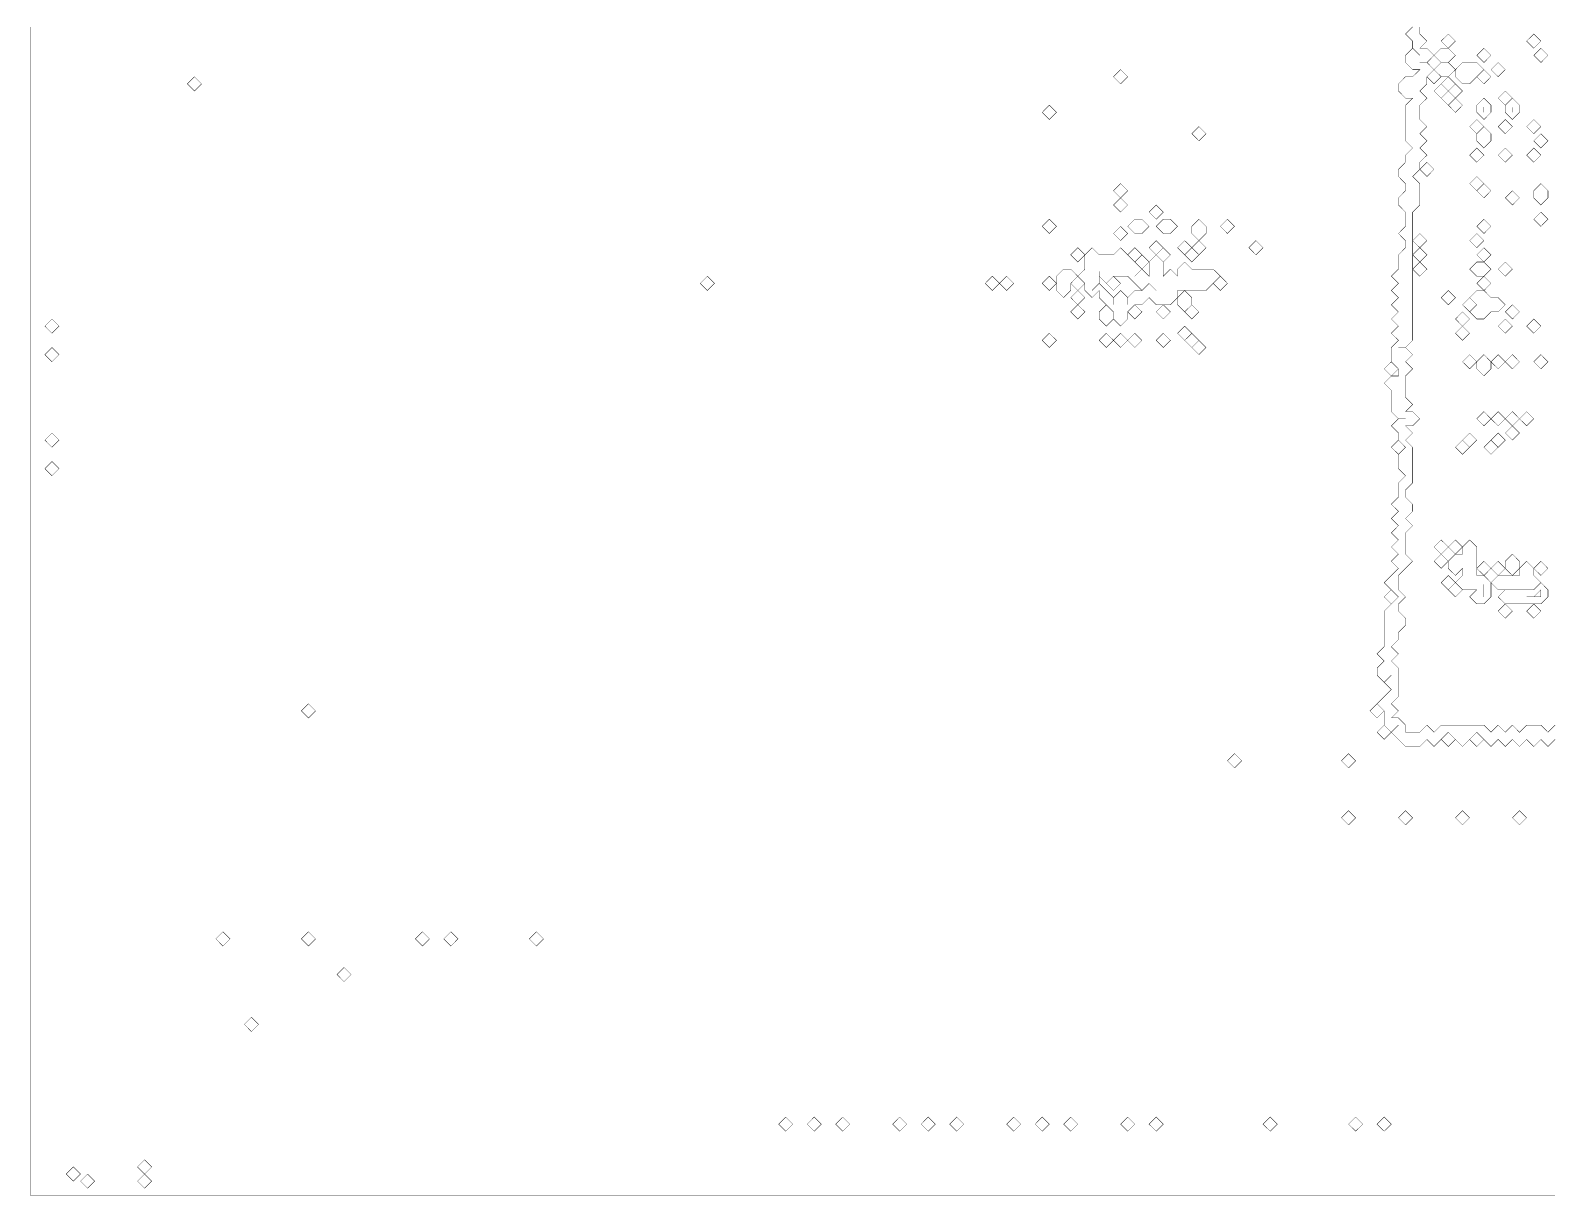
# Model space of a CAD drawing. Header units: metres. Extents: x 0 to 4945, y -4945 to 0.
# Drawn here: x 0 to 2066, y -4945 to -3362 of the extents above; entities that cross this region are included whole.
import ezdxf

# ---------------------------------------------------------------- set-up
doc = ezdxf.new("R2010")
doc.units = ezdxf.units.M
for name, color, linetype in [('conductor', 1, 'Continuous'), ('dielectric', 8, 'Continuous'), ('substrate', 5, 'Continuous')]:
    doc.layers.add(name, color=color, linetype=linetype)

msp = doc.modelspace()

# ---------------------------------------------------------------- linework, layer by layer
at = {"layer": 'conductor', "const_width": 0.5}
msp.add_lwpolyline([(1886.8, -3357.5), (1886.8, -3367.2), (1896.5, -3376.8), (1886.8, -3386.5), (1896.5, -3386.5), (1906.1, -3396.2), (1896.5, -3405.9), (1886.8, -3405.9), (1896.5, -3405.9), (1906.1, -3415.6), (1896.5, -3425.2), (1896.5, -3434.9), (1886.8, -3444.6), (1896.5, -3454.3), (1886.8, -3463.9), (1886.8, -3473.6), (1886.8, -3483.3), (1896.5, -3493), (1886.8, -3502.6), (1896.5, -3512.3), (1886.8, -3522), (1896.5, -3531.7), (1886.8, -3541.3), (1886.8, -3551), (1877.1, -3560.7), (1886.8, -3570.4), (1886.8, -3580), (1886.8, -3589.7), (1886.8, -3599.4), (1877.1, -3609.1), (1877.1, -3618.7), (1877.1, -3628.4), (1877.1, -3638.1), (1877.1, -3647.8), (1877.1, -3657.4), (1877.1, -3667.1), (1877.1, -3676.8), (1877.1, -3686.5), (1877.1, -3696.1), (1877.1, -3705.8), (1877.1, -3715.5), (1877.1, -3725.2), (1877.1, -3734.9), (1877.1, -3744.5), (1877.1, -3754.2), (1877.1, -3763.9), (1877.1, -3773.6), (1877.1, -3783.2), (1867.4, -3792.9), (1857.8, -3792.9), (1867.4, -3792.9), (1877.1, -3802.6), (1867.4, -3812.3), (1877.1, -3821.9), (1867.4, -3831.6), (1867.4, -3841.3), (1867.4, -3851), (1867.4, -3860.6), (1877.1, -3870.3), (1867.4, -3880), (1877.1, -3880), (1886.8, -3889.7), (1877.1, -3899.3), (1867.4, -3899.3), (1877.1, -3909), (1867.4, -3918.7), (1877.1, -3928.4), (1877.1, -3938), (1877.1, -3947.7), (1877.1, -3957.4), (1877.1, -3967.1), (1877.1, -3976.7), (1867.4, -3986.4), (1867.4, -3996.1), (1877.1, -4005.8), (1877.1, -4015.4), (1867.4, -4025.1), (1877.1, -4034.8), (1867.4, -4044.5), (1867.4, -4054.2), (1867.4, -4063.8), (1867.4, -4073.5), (1877.1, -4083.2), (1867.4, -4092.9), (1857.8, -4102.5), (1857.8, -4112.2), (1857.8, -4121.9), (1867.4, -4131.6), (1857.8, -4141.2), (1857.8, -4150.9), (1867.4, -4160.6), (1867.4, -4170.3), (1857.8, -4179.9), (1857.8, -4189.6), (1848.1, -4199.3), (1857.8, -4209), (1848.1, -4218.6), (1857.8, -4228.3), (1857.8, -4238), (1857.8, -4247.7), (1857.8, -4257.3), (1857.8, -4267), (1848.1, -4276.7), (1857.8, -4286.4), (1848.1, -4296), (1857.8, -4296), (1867.4, -4305.7), (1867.4, -4315.4), (1877.1, -4315.4), (1886.8, -4315.4), (1896.5, -4305.7), (1906.1, -4315.4), (1915.8, -4305.7), (1925.5, -4305.7), (1935.2, -4305.7), (1944.8, -4305.7), (1954.5, -4305.7), (1964.2, -4305.7), (1973.9, -4305.7), (1983.5, -4315.4), (1993.2, -4305.7), (2002.9, -4315.4), (2012.6, -4305.7), (2022.2, -4315.4), (2031.9, -4305.7), (2041.6, -4305.7), (2051.3, -4305.7), (2060.9, -4315.4), (2070.6, -4305.7)], dxfattribs=at)
for points in [[(1915.8, -3376.8), (1925.5, -3367.2), (1935.2, -3376.8), (1925.5, -3386.5)], [(2031.9, -3376.8), (2041.6, -3367.2), (2051.3, -3376.8), (2041.6, -3386.5)], [(1906.1, -3396.2), (1915.8, -3386.5), (1925.5, -3386.5), (1935.2, -3396.2), (1925.5, -3405.9), (1915.8, -3405.9)], [(1964.2, -3396.2), (1973.9, -3386.5), (1983.5, -3396.2), (1973.9, -3405.9)], [(2041.6, -3396.2), (2051.3, -3386.5), (2060.9, -3396.2), (2051.3, -3405.9)], [(1906.1, -3415.6), (1915.8, -3405.9), (1925.5, -3405.9), (1935.2, -3415.6), (1925.5, -3425.2), (1915.8, -3425.2)], [(1935.2, -3415.6), (1944.8, -3405.9), (1954.5, -3405.9), (1964.2, -3405.9), (1973.9, -3415.6), (1964.2, -3425.2), (1954.5, -3434.9), (1944.8, -3434.9), (1935.2, -3425.2)], [(1983.5, -3415.6), (1993.2, -3405.9), (2002.9, -3415.6), (1993.2, -3425.2)], [(1896.5, -3425.2), (1906.1, -3415.6), (1915.8, -3425.2), (1906.1, -3434.9)], [(1915.8, -3434.9), (1925.5, -3425.2), (1935.2, -3434.9), (1925.5, -3444.6)], [(1964.2, -3425.2), (1973.9, -3415.6), (1983.5, -3425.2), (1973.9, -3434.9)], [(1906.1, -3444.6), (1915.8, -3434.9), (1925.5, -3444.6), (1915.8, -3454.3)], [(1915.8, -3454.3), (1925.5, -3444.6), (1935.2, -3454.3), (1925.5, -3463.9)], [(1925.5, -3444.6), (1935.2, -3434.9), (1944.8, -3444.6), (1935.2, -3454.3)], [(1993.2, -3454.3), (2002.9, -3444.6), (2012.6, -3454.3), (2002.9, -3463.9)], [(1925.5, -3463.9), (1935.2, -3454.3), (1944.8, -3463.9), (1935.2, -3473.6)], [(1964.2, -3463.9), (1973.9, -3454.3), (1983.5, -3463.9), (1983.5, -3473.6), (1973.9, -3483.3), (1964.2, -3473.6)], [(2002.9, -3463.9), (2012.6, -3454.3), (2022.2, -3463.9), (2022.2, -3473.6), (2012.6, -3483.3), (2002.9, -3473.6)], [(1954.5, -3493), (1964.2, -3483.3), (1973.9, -3493), (1964.2, -3502.6)], [(1993.2, -3493), (2002.9, -3483.3), (2012.6, -3493), (2002.9, -3502.6)], [(2031.9, -3493), (2041.6, -3483.3), (2051.3, -3493), (2041.6, -3502.6)], [(1964.2, -3502.6), (1973.9, -3493), (1983.5, -3502.6), (1983.5, -3512.3), (1973.9, -3522), (1964.2, -3512.3)], [(2041.6, -3512.3), (2051.3, -3502.6), (2060.9, -3512.3), (2051.3, -3522)], [(1954.5, -3531.7), (1964.2, -3522), (1973.9, -3531.7), (1964.2, -3541.3)], [(1993.2, -3531.7), (2002.9, -3522), (2012.6, -3531.7), (2002.9, -3541.3)], [(2031.9, -3531.7), (2041.6, -3522), (2051.3, -3531.7), (2041.6, -3541.3)], [(1886.8, -3551), (1896.5, -3541.3), (1906.1, -3551), (1896.5, -3560.7)], [(1954.5, -3570.4), (1964.2, -3560.7), (1973.9, -3570.4), (1964.2, -3580)], [(1964.2, -3580), (1973.9, -3570.4), (1983.5, -3580), (1973.9, -3589.7)], [(2041.6, -3580), (2051.3, -3570.4), (2060.9, -3580), (2060.9, -3589.7), (2051.3, -3599.4), (2041.6, -3589.7)], [(2002.9, -3589.7), (2012.6, -3580), (2022.2, -3589.7), (2012.6, -3599.4)], [(2041.6, -3618.7), (2051.3, -3609.1), (2060.9, -3618.7), (2051.3, -3628.4)], [(1964.2, -3628.4), (1973.9, -3618.7), (1983.5, -3628.4), (1973.9, -3638.1)], [(1877.1, -3647.8), (1886.8, -3638.1), (1896.5, -3647.8), (1886.8, -3657.4)], [(1954.5, -3647.8), (1964.2, -3638.1), (1973.9, -3647.8), (1964.2, -3657.4)], [(1877.1, -3667.1), (1886.8, -3657.4), (1896.5, -3667.1), (1886.8, -3676.8)], [(1877.1, -3686.5), (1886.8, -3676.8), (1896.5, -3686.5), (1886.8, -3696.1)], [(1954.5, -3686.5), (1964.2, -3676.8), (1973.9, -3676.8), (1983.5, -3686.5), (1973.9, -3696.1), (1964.2, -3696.1)], [(1964.2, -3667.1), (1973.9, -3657.4), (1983.5, -3667.1), (1973.9, -3676.8)], [(1993.2, -3686.5), (2002.9, -3676.8), (2012.6, -3686.5), (2002.9, -3696.1)], [(1451.4, -3686.5), (1451.4, -3696.1), (1451.4, -3705.8), (1441.7, -3715.5), (1451.4, -3705.8), (1461, -3715.5), (1470.7, -3725.2), (1470.7, -3734.9), (1470.7, -3725.2), (1480.4, -3715.5), (1490.1, -3725.2), (1490.1, -3734.9), (1490.1, -3725.2), (1499.7, -3715.5), (1509.4, -3715.5), (1519.1, -3705.8), (1528.8, -3715.5), (1519.1, -3705.8), (1509.4, -3715.5), (1499.7, -3705.8), (1490.1, -3696.1), (1480.4, -3696.1), (1470.7, -3696.1), (1461, -3705.8), (1451.4, -3696.1)], [(1461, -3705.8), (1470.7, -3696.1), (1480.4, -3705.8), (1470.7, -3715.5)], [(1567.5, -3696.1)], [(1964.2, -3705.8), (1973.9, -3696.1), (1983.5, -3705.8), (1973.9, -3715.5)], [(1915.8, -3725.2), (1925.5, -3715.5), (1935.2, -3725.2), (1925.5, -3734.9)], [(1954.5, -3725.2), (1964.2, -3715.5), (1973.9, -3715.5), (1983.5, -3725.2), (1993.2, -3725.2), (2002.9, -3734.9), (1993.2, -3744.5), (1983.5, -3744.5), (1973.9, -3754.2), (1964.2, -3754.2), (1954.5, -3744.5), (1964.2, -3734.9)], [(1944.8, -3734.9), (1954.5, -3725.2), (1964.2, -3734.9), (1954.5, -3744.5)], [(2002.9, -3744.5), (2012.6, -3734.9), (2022.2, -3744.5), (2012.6, -3754.2)], [(1935.2, -3754.2), (1944.8, -3744.5), (1954.5, -3754.2), (1944.8, -3763.9)], [(1993.2, -3763.9), (2002.9, -3754.2), (2012.6, -3763.9), (2002.9, -3773.6)], [(2031.9, -3763.9), (2041.6, -3754.2), (2051.3, -3763.9), (2041.6, -3773.6)], [(1935.2, -3773.6), (1944.8, -3763.9), (1954.5, -3773.6), (1944.8, -3783.2)], [(1944.8, -3812.3), (1954.5, -3802.6), (1964.2, -3812.3), (1954.5, -3821.9)], [(1964.2, -3812.3), (1973.9, -3802.6), (1983.5, -3812.3), (1983.5, -3821.9), (1973.9, -3831.6), (1964.2, -3821.9)], [(1983.5, -3812.3), (1993.2, -3802.6), (2002.9, -3812.3), (1993.2, -3821.9)], [(2002.9, -3812.3), (2012.6, -3802.6), (2022.2, -3812.3), (2012.6, -3821.9)], [(2041.6, -3812.3), (2051.3, -3802.6), (2060.9, -3812.3), (2051.3, -3821.9)], [(1964.2, -3889.7), (1973.9, -3880), (1983.5, -3889.7), (1973.9, -3899.3)], [(1983.5, -3889.7), (1993.2, -3880), (2002.9, -3889.7), (1993.2, -3899.3)], [(2002.9, -3889.7), (2012.6, -3880), (2022.2, -3889.7), (2012.6, -3899.3)], [(2022.2, -3889.7), (2031.9, -3880), (2041.6, -3889.7), (2031.9, -3899.3)], [(2002.9, -3909), (2012.6, -3899.3), (2022.2, -3909), (2012.6, -3918.7)], [(1935.2, -3928.4), (1944.8, -3918.7), (1954.5, -3928.4), (1944.8, -3938)], [(1944.8, -3918.7), (1954.5, -3909), (1964.2, -3918.7), (1954.5, -3928.4)], [(1973.9, -3928.4), (1983.5, -3918.7), (1993.2, -3928.4), (1983.5, -3938)], [(1983.5, -3918.7), (1993.2, -3909), (2002.9, -3918.7), (1993.2, -3928.4)], [(1906.1, -4063.8), (1915.8, -4054.2), (1925.5, -4063.8), (1915.8, -4073.5)], [(1925.5, -4063.8), (1935.2, -4054.2), (1944.8, -4063.8), (1935.2, -4073.5)], [(1944.8, -4063.8), (1954.5, -4054.2), (1964.2, -4063.8), (1964.2, -4073.5), (1964.2, -4083.2), (1964.2, -4092.9), (1964.2, -4102.5), (1973.9, -4102.5), (1983.5, -4112.2), (1983.5, -4121.9), (1983.5, -4131.6), (1973.9, -4141.2), (1964.2, -4141.2), (1954.5, -4131.6), (1964.2, -4121.9), (1954.5, -4121.9), (1944.8, -4121.9), (1935.2, -4112.2), (1944.8, -4102.5), (1944.8, -4092.9), (1935.2, -4102.5), (1925.5, -4092.9), (1925.5, -4083.2), (1935.2, -4073.5), (1944.8, -4073.5)], [(1906.1, -4083.2), (1915.8, -4073.5), (1925.5, -4083.2), (1915.8, -4092.9)], [(1964.2, -4092.9), (1973.9, -4083.2), (1983.5, -4092.9), (1973.9, -4102.5)], [(2022.2, -4092.9), (2031.9, -4083.2), (2041.6, -4092.9), (2041.6, -4102.5), (2051.3, -4112.2), (2041.6, -4121.9), (2031.9, -4121.9), (2022.2, -4121.9), (2012.6, -4121.9), (2002.9, -4121.9), (1993.2, -4121.9), (1983.5, -4112.2), (1993.2, -4102.5), (2002.9, -4102.5), (2012.6, -4102.5), (2022.2, -4102.5)], [(1983.5, -4092.9), (1993.2, -4083.2), (2002.9, -4092.9), (1993.2, -4102.5)], [(2002.9, -4083.2), (2012.6, -4073.5), (2022.2, -4083.2), (2022.2, -4092.9), (2012.6, -4102.5), (2002.9, -4092.9)], [(2041.6, -4092.9), (2051.3, -4083.2), (2060.9, -4092.9), (2051.3, -4102.5)], [(1915.8, -4112.2), (1925.5, -4102.5), (1935.2, -4112.2), (1925.5, -4121.9)], [(1925.5, -4121.9), (1935.2, -4112.2), (1944.8, -4121.9), (1935.2, -4131.6)], [(2041.6, -4121.9), (2051.3, -4112.2), (2060.9, -4121.9), (2060.9, -4131.6), (2051.3, -4141.2), (2041.6, -4141.2), (2031.9, -4141.2), (2022.2, -4141.2), (2012.6, -4141.2), (2002.9, -4141.2), (1993.2, -4131.6), (2002.9, -4121.9), (2012.6, -4121.9), (2022.2, -4121.9), (2031.9, -4121.9)], [(1993.2, -4150.9), (2002.9, -4141.2), (2012.6, -4150.9), (2002.9, -4160.6)], [(2031.9, -4150.9), (2041.6, -4141.2), (2051.3, -4150.9), (2041.6, -4160.6)]]:
    msp.add_lwpolyline(points, close=True, dxfattribs=at)
at = {"layer": 'dielectric', "const_width": 0.5}
for points in [[(2051.3, -3512.3)], [(1461, -3667.1)], [(2012.6, -4131.6)], [(2031.9, -4131.6)], [(2051.3, -4131.6)]]:
    msp.add_lwpolyline(points, close=True, dxfattribs=at)
at = {"layer": 'substrate', "const_width": 0.5}
for points in [[(0, -3357.5), (0, -3367.2), (0, -3376.8), (0, -3386.5), (0, -3396.2), (0, -3405.9), (0, -3415.6), (0, -3425.2), (0, -3434.9), (0, -3444.6), (0, -3454.3), (0, -3463.9), (0, -3473.6), (0, -3483.3), (0, -3493), (0, -3502.6), (0, -3512.3), (0, -3522), (0, -3531.7), (0, -3541.3), (0, -3551), (0, -3560.7), (0, -3570.4), (0, -3580), (0, -3589.7), (0, -3599.4), (0, -3609.1), (0, -3618.7), (0, -3628.4), (0, -3638.1), (0, -3647.8), (0, -3657.4), (0, -3667.1), (0, -3676.8), (0, -3686.5), (0, -3696.1), (0, -3705.8), (0, -3715.5), (0, -3725.2), (0, -3734.9), (0, -3744.5), (0, -3754.2), (0, -3763.9), (0, -3773.6), (0, -3783.2), (0, -3792.9), (0, -3802.6), (0, -3812.3), (0, -3821.9), (0, -3831.6), (0, -3841.3), (0, -3851), (0, -3860.6), (0, -3870.3), (0, -3880), (0, -3889.7), (0, -3899.3), (0, -3909), (0, -3918.7), (0, -3928.4), (0, -3938), (0, -3947.7), (0, -3957.4), (0, -3967.1), (0, -3976.7), (0, -3986.4), (0, -3996.1), (0, -4005.8), (0, -4015.4), (0, -4025.1), (0, -4034.8), (0, -4044.5), (0, -4054.2), (0, -4063.8), (0, -4073.5), (0, -4083.2), (0, -4092.9), (0, -4102.5), (0, -4112.2), (0, -4121.9), (0, -4131.6), (0, -4141.2), (0, -4150.9), (0, -4160.6), (0, -4170.3), (0, -4179.9), (0, -4189.6), (0, -4199.3), (0, -4209), (0, -4218.6), (0, -4228.3), (0, -4238), (0, -4247.7), (0, -4257.3), (0, -4267), (0, -4276.7), (0, -4286.4), (0, -4296), (0, -4305.7), (0, -4315.4), (0, -4325.1), (0, -4334.8), (0, -4344.4), (0, -4354.1), (0, -4363.8), (0, -4373.5), (0, -4383.1), (0, -4392.8), (0, -4402.5), (0, -4412.2), (0, -4421.8), (0, -4431.5), (0, -4441.2), (0, -4450.9), (0, -4460.5), (0, -4470.2), (0, -4479.9), (0, -4489.6), (0, -4499.2), (0, -4508.9), (0, -4518.6), (0, -4528.3), (0, -4537.9), (0, -4547.6), (0, -4557.3), (0, -4567), (0, -4576.6), (0, -4586.3), (0, -4596), (0, -4605.7), (0, -4615.3), (0, -4625), (0, -4634.7), (0, -4644.4), (0, -4654.1), (0, -4663.7), (0, -4673.4), (0, -4683.1), (0, -4692.8), (0, -4702.4), (0, -4712.1), (0, -4721.8), (0, -4731.5), (0, -4741.1), (0, -4750.8), (0, -4760.5), (0, -4770.2), (0, -4779.8), (0, -4789.5), (0, -4799.2), (0, -4808.9), (0, -4818.5), (0, -4828.2), (0, -4837.9), (0, -4847.6), (0, -4857.2), (0, -4866.9), (0, -4876.6), (0, -4886.3), (0, -4895.9), (0, -4905.6), (0, -4915.3), (0, -4925), (0, -4934.6), (0, -4944.3), (9.7, -4944.3), (19.4, -4944.3), (29, -4944.3), (38.7, -4944.3), (48.4, -4944.3), (58.1, -4944.3), (67.7, -4944.3), (77.4, -4944.3), (87.1, -4944.3), (96.8, -4944.3), (106.4, -4944.3), (116.1, -4944.3), (125.8, -4944.3), (135.5, -4944.3), (145.1, -4944.3), (154.8, -4944.3), (164.5, -4944.3), (174.2, -4944.3), (183.8, -4944.3), (193.5, -4944.3), (203.2, -4944.3), (212.9, -4944.3), (222.5, -4944.3), (232.2, -4944.3), (241.9, -4944.3), (251.6, -4944.3), (261.2, -4944.3), (270.9, -4944.3), (280.6, -4944.3), (290.3, -4944.3), (299.9, -4944.3), (309.6, -4944.3), (319.3, -4944.3), (329, -4944.3), (338.7, -4944.3), (348.3, -4944.3), (358, -4944.3), (367.7, -4944.3), (377.4, -4944.3), (387, -4944.3), (396.7, -4944.3), (406.4, -4944.3), (416.1, -4944.3), (425.7, -4944.3), (435.4, -4944.3), (445.1, -4944.3), (454.8, -4944.3), (464.4, -4944.3), (474.1, -4944.3), (483.8, -4944.3), (493.5, -4944.3), (503.1, -4944.3), (512.8, -4944.3), (522.5, -4944.3), (532.2, -4944.3), (541.8, -4944.3), (551.5, -4944.3), (561.2, -4944.3), (570.9, -4944.3), (580.5, -4944.3), (590.2, -4944.3), (599.9, -4944.3), (609.6, -4944.3), (619.2, -4944.3), (628.9, -4944.3), (638.6, -4944.3), (648.3, -4944.3), (658, -4944.3), (667.6, -4944.3), (677.3, -4944.3), (687, -4944.3), (696.7, -4944.3), (706.3, -4944.3), (716, -4944.3), (725.7, -4944.3), (735.4, -4944.3), (745, -4944.3), (754.7, -4944.3), (764.4, -4944.3), (774.1, -4944.3), (783.7, -4944.3), (793.4, -4944.3), (803.1, -4944.3), (812.8, -4944.3), (822.4, -4944.3), (832.1, -4944.3), (841.8, -4944.3), (851.5, -4944.3), (861.1, -4944.3), (870.8, -4944.3), (880.5, -4944.3), (890.2, -4944.3), (899.8, -4944.3), (909.5, -4944.3), (919.2, -4944.3), (928.9, -4944.3), (938.6, -4944.3), (948.2, -4944.3), (957.9, -4944.3), (967.6, -4944.3), (977.3, -4944.3), (986.9, -4944.3), (996.6, -4944.3), (1006.3, -4944.3), (1016, -4944.3), (1025.6, -4944.3), (1035.3, -4944.3), (1045, -4944.3), (1054.7, -4944.3), (1064.3, -4944.3), (1074, -4944.3), (1083.7, -4944.3), (1093.4, -4944.3), (1103, -4944.3), (1112.7, -4944.3), (1122.4, -4944.3), (1132.1, -4944.3), (1141.7, -4944.3), (1151.4, -4944.3), (1161.1, -4944.3), (1170.8, -4944.3), (1180.4, -4944.3), (1190.1, -4944.3), (1199.8, -4944.3), (1209.5, -4944.3), (1219.1, -4944.3), (1228.8, -4944.3), (1238.5, -4944.3), (1248.2, -4944.3), (1257.9, -4944.3), (1267.5, -4944.3), (1277.2, -4944.3), (1286.9, -4944.3), (1296.6, -4944.3), (1306.2, -4944.3), (1315.9, -4944.3), (1325.6, -4944.3), (1335.3, -4944.3), (1344.9, -4944.3), (1354.6, -4944.3), (1364.3, -4944.3), (1374, -4944.3), (1383.6, -4944.3), (1393.3, -4944.3), (1403, -4944.3), (1412.7, -4944.3), (1422.3, -4944.3), (1432, -4944.3), (1441.7, -4944.3), (1451.4, -4944.3), (1461, -4944.3), (1470.7, -4944.3), (1480.4, -4944.3), (1490.1, -4944.3), (1499.7, -4944.3), (1509.4, -4944.3), (1519.1, -4944.3), (1528.8, -4944.3), (1538.4, -4944.3), (1548.1, -4944.3), (1557.8, -4944.3), (1567.5, -4944.3), (1577.2, -4944.3), (1586.8, -4944.3), (1596.5, -4944.3), (1606.2, -4944.3), (1615.9, -4944.3), (1625.5, -4944.3), (1635.2, -4944.3), (1644.9, -4944.3), (1654.6, -4944.3), (1664.2, -4944.3), (1673.9, -4944.3), (1683.6, -4944.3), (1693.3, -4944.3), (1702.9, -4944.3), (1712.6, -4944.3), (1722.3, -4944.3), (1732, -4944.3), (1741.6, -4944.3), (1751.3, -4944.3), (1761, -4944.3), (1770.7, -4944.3), (1780.3, -4944.3), (1790, -4944.3), (1799.7, -4944.3), (1809.4, -4944.3), (1819, -4944.3), (1828.7, -4944.3), (1838.4, -4944.3), (1848.1, -4944.3), (1857.8, -4944.3), (1867.4, -4944.3), (1877.1, -4944.3), (1886.8, -4944.3), (1896.5, -4944.3), (1906.1, -4944.3), (1915.8, -4944.3), (1925.5, -4944.3), (1935.2, -4944.3), (1944.8, -4944.3), (1954.5, -4944.3), (1964.2, -4944.3), (1973.9, -4944.3), (1983.5, -4944.3), (1993.2, -4944.3), (2002.9, -4944.3), (2012.6, -4944.3), (2022.2, -4944.3), (2031.9, -4944.3), (2041.6, -4944.3), (2051.3, -4944.3), (2060.9, -4944.3), (2070.6, -4944.3)], [(2070.6, -4325.1), (2060.9, -4334.8), (2051.3, -4325.1), (2041.6, -4334.8), (2031.9, -4325.1), (2022.2, -4334.8), (2012.6, -4325.1), (2002.9, -4334.8), (1993.2, -4325.1), (1983.5, -4334.8), (1973.9, -4325.1), (1964.2, -4315.4), (1954.5, -4325.1), (1944.8, -4334.8), (1935.2, -4325.1), (1925.5, -4315.4), (1915.8, -4325.1), (1906.1, -4334.8), (1896.5, -4325.1), (1886.8, -4334.8), (1877.1, -4334.8), (1867.4, -4334.8), (1857.8, -4325.1), (1848.1, -4315.4), (1857.8, -4305.7), (1848.1, -4315.4), (1838.4, -4305.7), (1838.4, -4296), (1838.4, -4286.4), (1828.7, -4276.7), (1838.4, -4267), (1848.1, -4257.3), (1838.4, -4247.7), (1848.1, -4238), (1838.4, -4247.7), (1828.7, -4238), (1828.7, -4228.3), (1838.4, -4218.6), (1828.7, -4209), (1838.4, -4199.3), (1838.4, -4189.6), (1838.4, -4179.9), (1838.4, -4170.3), (1838.4, -4160.6), (1838.4, -4150.9), (1848.1, -4141.2), (1857.8, -4131.6), (1848.1, -4121.9), (1838.4, -4112.2), (1848.1, -4102.5), (1857.8, -4092.9), (1848.1, -4083.2), (1857.8, -4073.5), (1848.1, -4063.8), (1857.8, -4054.2), (1848.1, -4044.5), (1857.8, -4034.8), (1848.1, -4025.1), (1857.8, -4015.4), (1848.1, -4005.8), (1857.8, -3996.1), (1857.8, -3986.4), (1857.8, -3976.7), (1867.4, -3967.1), (1857.8, -3957.4), (1857.8, -3947.7), (1857.8, -3938), (1867.4, -3928.4), (1857.8, -3918.7), (1857.8, -3909), (1848.1, -3899.3), (1857.8, -3889.7), (1867.4, -3889.7), (1857.8, -3889.7), (1848.1, -3880), (1848.1, -3870.3), (1848.1, -3860.6), (1848.1, -3851), (1838.4, -3841.3), (1848.1, -3831.6), (1857.8, -3831.6), (1857.8, -3821.9), (1848.1, -3812.3), (1848.1, -3802.6), (1848.1, -3792.9), (1857.8, -3783.2), (1848.1, -3773.6), (1857.8, -3763.9), (1848.1, -3754.2), (1857.8, -3744.5), (1848.1, -3734.9), (1857.8, -3725.2), (1848.1, -3715.5), (1857.8, -3705.8), (1848.1, -3696.1), (1857.8, -3686.5), (1857.8, -3676.8), (1857.8, -3667.1), (1867.4, -3657.4), (1867.4, -3647.8), (1857.8, -3638.1), (1867.4, -3628.4), (1867.4, -3618.7), (1867.4, -3609.1), (1857.8, -3599.4), (1857.8, -3589.7), (1867.4, -3580), (1867.4, -3570.4), (1857.8, -3560.7), (1857.8, -3551), (1867.4, -3541.3), (1867.4, -3531.7), (1877.1, -3522), (1867.4, -3512.3), (1867.4, -3502.6), (1867.4, -3493), (1867.4, -3483.3), (1867.4, -3473.6), (1867.4, -3463.9), (1877.1, -3454.3), (1867.4, -3454.3), (1857.8, -3444.6), (1857.8, -3434.9), (1867.4, -3425.2), (1877.1, -3425.2), (1886.8, -3415.6), (1877.1, -3415.6), (1867.4, -3405.9), (1867.4, -3396.2), (1877.1, -3386.5), (1886.8, -3396.2), (1877.1, -3386.5), (1877.1, -3376.8), (1867.4, -3367.2), (1877.1, -3357.5)]]:
    msp.add_lwpolyline(points, dxfattribs=at)
for points in [[(212.9, -3434.9), (222.5, -3425.2), (232.2, -3434.9), (222.5, -3444.6)], [(1470.7, -3425.2), (1480.4, -3415.6), (1490.1, -3425.2), (1480.4, -3434.9)], [(1915.8, -3415.6)], [(1954.5, -3415.6)], [(1973.9, -3425.2)], [(1993.2, -3415.6)], [(1374, -3473.6), (1383.6, -3463.9), (1393.3, -3473.6), (1383.6, -3483.3)], [(1973.9, -3463.9), (1973.9, -3473.6)], [(2012.6, -3463.9), (2012.6, -3473.6)], [(1577.2, -3502.6), (1586.8, -3493), (1596.5, -3502.6), (1586.8, -3512.3)], [(1973.9, -3502.6)], [(2051.3, -3512.3)], [(1470.7, -3580), (1480.4, -3570.4), (1490.1, -3580), (1480.4, -3589.7)], [(1470.7, -3599.4), (1480.4, -3589.7), (1490.1, -3599.4), (1480.4, -3609.1)], [(1973.9, -3580)], [(2051.3, -3580)], [(1519.1, -3609.1), (1528.8, -3599.4), (1538.4, -3609.1), (1528.8, -3618.7)], [(1374, -3628.4), (1383.6, -3618.7), (1393.3, -3628.4), (1383.6, -3638.1)], [(1470.7, -3638.1), (1480.4, -3628.4), (1490.1, -3638.1), (1480.4, -3647.8)], [(1490.1, -3628.4), (1499.7, -3618.7), (1509.4, -3618.7), (1519.1, -3628.4), (1509.4, -3638.1), (1499.7, -3638.1)], [(1528.8, -3628.4), (1538.4, -3618.7), (1548.1, -3618.7), (1557.8, -3628.4), (1548.1, -3638.1), (1538.4, -3638.1)], [(1577.2, -3628.4), (1586.8, -3618.7), (1596.5, -3628.4), (1596.5, -3638.1), (1586.8, -3647.8), (1577.2, -3638.1)], [(1615.9, -3628.4), (1625.5, -3618.7), (1635.2, -3628.4), (1625.5, -3638.1)], [(2051.3, -3618.7)], [(1519.1, -3657.4), (1528.8, -3647.8), (1538.4, -3657.4), (1528.8, -3667.1)], [(1557.8, -3657.4), (1567.5, -3647.8), (1577.2, -3657.4), (1567.5, -3667.1)], [(1577.2, -3657.4), (1586.8, -3647.8), (1596.5, -3657.4), (1586.8, -3667.1)], [(1654.6, -3657.4), (1664.2, -3647.8), (1673.9, -3657.4), (1664.2, -3667.1)], [(1412.7, -3667.1), (1422.3, -3657.4), (1432, -3667.1), (1422.3, -3676.8)], [(1432, -3667.1), (1441.7, -3657.4), (1451.4, -3667.1), (1461, -3667.1), (1470.7, -3667.1), (1480.4, -3657.4), (1490.1, -3667.1), (1499.7, -3676.8), (1509.4, -3686.5), (1499.7, -3696.1), (1509.4, -3686.5), (1519.1, -3696.1), (1519.1, -3686.5), (1519.1, -3676.8), (1528.8, -3667.1), (1538.4, -3676.8), (1538.4, -3686.5), (1538.4, -3696.1), (1548.1, -3686.5), (1557.8, -3696.1), (1557.8, -3686.5), (1567.5, -3676.8), (1577.2, -3686.5), (1586.8, -3686.5), (1596.5, -3686.5), (1606.2, -3686.5), (1615.9, -3696.1), (1606.2, -3705.8), (1596.5, -3715.5), (1586.8, -3715.5), (1577.2, -3715.5), (1567.5, -3715.5), (1557.8, -3715.5), (1557.8, -3725.2), (1548.1, -3734.9), (1538.4, -3734.9), (1528.8, -3734.9), (1519.1, -3725.2), (1509.4, -3734.9), (1499.7, -3734.9), (1490.1, -3744.5), (1490.1, -3754.2), (1480.4, -3763.9), (1470.7, -3754.2), (1470.7, -3744.5), (1461, -3734.9), (1451.4, -3725.2), (1451.4, -3715.5), (1441.7, -3725.2), (1432, -3715.5), (1432, -3705.8), (1422.3, -3696.1), (1432, -3686.5), (1432, -3676.8)], [(1490.1, -3667.1), (1499.7, -3657.4), (1509.4, -3667.1), (1499.7, -3676.8)], [(1499.7, -3676.8), (1509.4, -3667.1), (1519.1, -3676.8), (1509.4, -3686.5)], [(1528.8, -3667.1), (1538.4, -3657.4), (1548.1, -3667.1), (1538.4, -3676.8)], [(1567.5, -3667.1), (1577.2, -3657.4), (1586.8, -3667.1), (1577.2, -3676.8)], [(909.5, -3705.8), (919.2, -3696.1), (928.9, -3705.8), (919.2, -3715.5)], [(1296.6, -3705.8), (1306.2, -3696.1), (1315.9, -3705.8), (1306.2, -3715.5)], [(1315.9, -3705.8), (1325.6, -3696.1), (1335.3, -3705.8), (1325.6, -3715.5)], [(1374, -3705.8), (1383.6, -3696.1), (1393.3, -3705.8), (1383.6, -3715.5)], [(1393.3, -3696.1), (1403, -3686.5), (1412.7, -3686.5), (1422.3, -3696.1), (1412.7, -3705.8), (1412.7, -3715.5), (1403, -3725.2), (1393.3, -3715.5), (1393.3, -3705.8)], [(1412.7, -3705.8), (1422.3, -3696.1), (1432, -3705.8), (1422.3, -3715.5)], [(1470.7, -3686.5)], [(1606.2, -3705.8), (1615.9, -3696.1), (1625.5, -3705.8), (1615.9, -3715.5)], [(1412.7, -3725.2), (1422.3, -3715.5), (1432, -3725.2), (1422.3, -3734.9)], [(1557.8, -3725.2), (1567.5, -3715.5), (1577.2, -3725.2), (1577.2, -3734.9), (1567.5, -3744.5), (1557.8, -3734.9)], [(1412.7, -3744.5), (1422.3, -3734.9), (1432, -3744.5), (1422.3, -3754.2)], [(1451.4, -3744.5), (1461, -3734.9), (1470.7, -3744.5), (1470.7, -3754.2), (1461, -3763.9), (1451.4, -3754.2)], [(1490.1, -3744.5), (1499.7, -3734.9), (1509.4, -3744.5), (1499.7, -3754.2)], [(1528.8, -3744.5), (1538.4, -3734.9), (1548.1, -3744.5), (1538.4, -3754.2)], [(1567.5, -3744.5), (1577.2, -3734.9), (1586.8, -3744.5), (1577.2, -3754.2)], [(1954.5, -3734.9)], [(1973.9, -3734.9)], [(1993.2, -3734.9)], [(19.4, -3763.9), (29, -3754.2), (38.7, -3763.9), (29, -3773.6)], [(1374, -3783.2), (1383.6, -3773.6), (1393.3, -3783.2), (1383.6, -3792.9)], [(1451.4, -3783.2), (1461, -3773.6), (1470.7, -3783.2), (1461, -3792.9)], [(1470.7, -3783.2), (1480.4, -3773.6), (1490.1, -3783.2), (1480.4, -3792.9)], [(1490.1, -3783.2), (1499.7, -3773.6), (1509.4, -3783.2), (1499.7, -3792.9)], [(1528.8, -3783.2), (1538.4, -3773.6), (1548.1, -3783.2), (1538.4, -3792.9)], [(1557.8, -3773.6), (1567.5, -3763.9), (1577.2, -3773.6), (1567.5, -3783.2)], [(1567.5, -3783.2), (1577.2, -3773.6), (1586.8, -3783.2), (1577.2, -3792.9)], [(19.4, -3802.6), (29, -3792.9), (38.7, -3802.6), (29, -3812.3)], [(1577.2, -3792.9), (1586.8, -3783.2), (1596.5, -3792.9), (1586.8, -3802.6)], [(1838.4, -3821.9), (1848.1, -3812.3), (1857.8, -3821.9), (1848.1, -3831.6)], [(1954.5, -3812.3)], [(1973.9, -3812.3)], [(1993.2, -3812.3)], [(2012.6, -3812.3)], [(2051.3, -3812.3)], [(1973.9, -3889.7)], [(1993.2, -3889.7)], [(2012.6, -3889.7)], [(19.4, -3918.7), (29, -3909), (38.7, -3918.7), (29, -3928.4)], [(1848.1, -3928.4), (1857.8, -3918.7), (1867.4, -3928.4), (1857.8, -3938)], [(1954.5, -3918.7)], [(1993.2, -3918.7)], [(19.4, -3957.4), (29, -3947.7), (38.7, -3957.4), (29, -3967.1)], [(1954.5, -4073.5)], [(1935.2, -4092.9)], [(1954.5, -4092.9)], [(1973.9, -4092.9)], [(1993.2, -4092.9)], [(2012.6, -4092.9)], [(2031.9, -4092.9)], [(2051.3, -4092.9)], [(1838.4, -4131.6), (1848.1, -4121.9), (1857.8, -4131.6), (1848.1, -4141.2)], [(1935.2, -4121.9)], [(1954.5, -4112.2)], [(1973.9, -4112.2), (1973.9, -4121.9), (1973.9, -4131.6), (1973.9, -4121.9)], [(1993.2, -4112.2)], [(2012.6, -4112.2)], [(2012.6, -4131.6)], [(2031.9, -4112.2)], [(2051.3, -4121.9), (2041.6, -4131.6), (2031.9, -4131.6), (2041.6, -4131.6), (2051.3, -4131.6)], [(367.7, -4286.4), (377.4, -4276.7), (387, -4286.4), (377.4, -4296)], [(1819, -4286.4), (1828.7, -4276.7), (1838.4, -4286.4), (1828.7, -4296)], [(1828.7, -4315.4), (1838.4, -4305.7), (1848.1, -4315.4), (1838.4, -4325.1)], [(1915.8, -4325.1), (1925.5, -4315.4), (1935.2, -4325.1), (1925.5, -4334.8)], [(1954.5, -4325.1), (1964.2, -4315.4), (1973.9, -4325.1), (1964.2, -4334.8)], [(1625.5, -4354.1), (1635.2, -4344.4), (1644.9, -4354.1), (1635.2, -4363.8)], [(1780.3, -4354.1), (1790, -4344.4), (1799.7, -4354.1), (1790, -4363.8)], [(1780.3, -4431.5), (1790, -4421.8), (1799.7, -4431.5), (1790, -4441.2)], [(1857.8, -4431.5), (1867.4, -4421.8), (1877.1, -4431.5), (1867.4, -4441.2)], [(1935.2, -4431.5), (1944.8, -4421.8), (1954.5, -4431.5), (1944.8, -4441.2)], [(2012.6, -4431.5), (2022.2, -4421.8), (2031.9, -4431.5), (2022.2, -4441.2)], [(251.6, -4596), (261.2, -4586.3), (270.9, -4596), (261.2, -4605.7)], [(367.7, -4596), (377.4, -4586.3), (387, -4596), (377.4, -4605.7)], [(522.5, -4596), (532.2, -4586.3), (541.8, -4596), (532.2, -4605.7)], [(561.2, -4596), (570.9, -4586.3), (580.5, -4596), (570.9, -4605.7)], [(677.3, -4596), (687, -4586.3), (696.7, -4596), (687, -4605.7)], [(416.1, -4644.4), (425.7, -4634.7), (435.4, -4644.4), (425.7, -4654.1)], [(290.3, -4712.1), (299.9, -4702.4), (309.6, -4712.1), (299.9, -4721.8)], [(1016, -4847.6), (1025.6, -4837.9), (1035.3, -4847.6), (1025.6, -4857.2)], [(1054.7, -4847.6), (1064.3, -4837.9), (1074, -4847.6), (1064.3, -4857.2)], [(1093.4, -4847.6), (1103, -4837.9), (1112.7, -4847.6), (1103, -4857.2)], [(1170.8, -4847.6), (1180.4, -4837.9), (1190.1, -4847.6), (1180.4, -4857.2)], [(1209.5, -4847.6), (1219.1, -4837.9), (1228.8, -4847.6), (1219.1, -4857.2)], [(1248.2, -4847.6), (1257.9, -4837.9), (1267.5, -4847.6), (1257.9, -4857.2)], [(1325.6, -4847.6), (1335.3, -4837.9), (1344.9, -4847.6), (1335.3, -4857.2)], [(1364.3, -4847.6), (1374, -4837.9), (1383.6, -4847.6), (1374, -4857.2)], [(1403, -4847.6), (1412.7, -4837.9), (1422.3, -4847.6), (1412.7, -4857.2)], [(1480.4, -4847.6), (1490.1, -4837.9), (1499.7, -4847.6), (1490.1, -4857.2)], [(1519.1, -4847.6), (1528.8, -4837.9), (1538.4, -4847.6), (1528.8, -4857.2)], [(1673.9, -4847.6), (1683.6, -4837.9), (1693.3, -4847.6), (1683.6, -4857.2)], [(1790, -4847.6), (1799.7, -4837.9), (1809.4, -4847.6), (1799.7, -4857.2)], [(1828.7, -4847.6), (1838.4, -4837.9), (1848.1, -4847.6), (1838.4, -4857.2)], [(145.1, -4905.6), (154.8, -4895.9), (164.5, -4905.6), (154.8, -4915.3)], [(48.4, -4915.3), (58.1, -4905.6), (67.7, -4915.3), (58.1, -4925)], [(67.7, -4925), (77.4, -4915.3), (87.1, -4925), (77.4, -4934.6)], [(145.1, -4925), (154.8, -4915.3), (164.5, -4925), (154.8, -4934.6)]]:
    msp.add_lwpolyline(points, close=True, dxfattribs=at)

doc.saveas('drawing.dxf')
